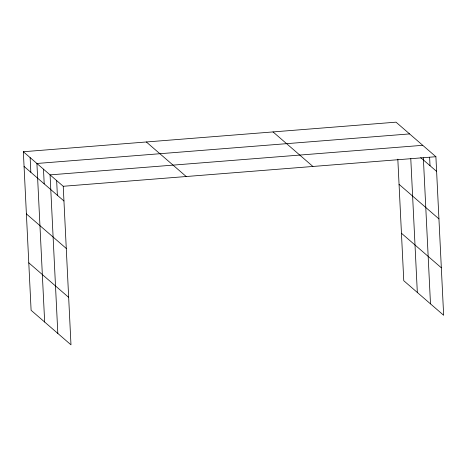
<?xml version="1.0" encoding="UTF-8"?>
<svg xmlns="http://www.w3.org/2000/svg" width="467" height="467" viewBox="0 0 467 467"><rect width="100%" height="100%" fill="white"/><g stroke="black" fill="none" stroke-linecap="round" stroke-linejoin="round"><path stroke-width="0.7" d="M23.35 151.734L63.232 186.28L70.984 344.833L31.102 310.292L23.35 151.734L396.016 122.167L435.898 156.708L443.65 315.266L403.768 280.72L397.826 159.165M409.571 133.912L36.911 163.479L44.663 322.037M422.734 145.313L50.068 174.88L57.826 333.432M63.232 186.28L435.898 156.708M420.714 157.642L436.616 171.412M399.057 184.342L438.933 218.883M401.445 233.249L441.327 267.795M273.037 131.922L312.919 166.468M146.329 141.98L186.21 176.52M24.068 166.439L63.95 200.985M26.391 213.909L66.273 248.456M28.785 262.822L68.667 297.362M429.622 157.309L430.031 165.715M423.353 157.916L430.486 303.865M410.785 158.687L417.329 292.465M56.653 180.577L57.371 195.282M43.489 169.177L44.207 183.881M30.127 157.607L30.851 172.311"/></g></svg>
